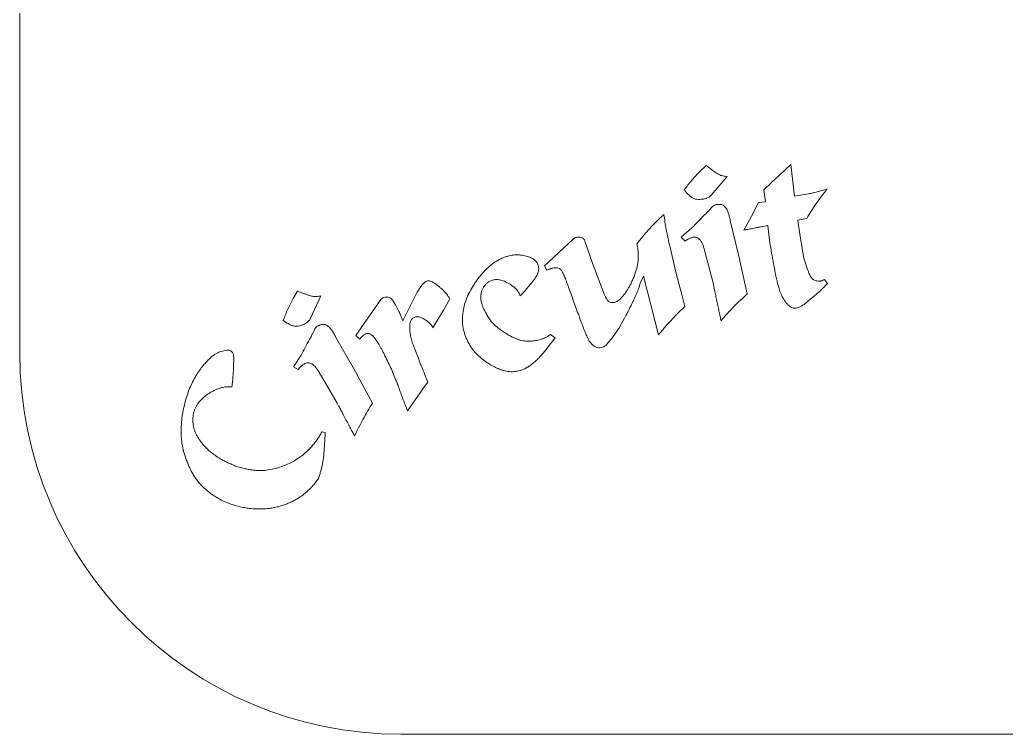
# Model space of a CAD drawing. Header units: millimetres. Extents: x -30 to 30, y -30 to 30.
# Drawn here: x -30 to -9.29, y -30 to -15 of the extents above; entities that cross this region are included whole.
import ezdxf

# ---------------------------------------------------------------- set-up
doc = ezdxf.new("R2010")
doc.units = ezdxf.units.MM

msp = doc.modelspace()

# ---------------------------------------------------------------- linework, layer by layer
at = {"color": 7, "linetype": 'Continuous', "lineweight": 15}
for p, q in [((-30, 22), (-30, -22)), ((-15.724, -18.183), (-15.595, -18.06)), ((-15.595, -18.06), (-15.514, -18.118)), ((-14.053, -18.261), (-13.934, -18.148)), ((-13.934, -18.148), (-13.814, -18.039)), ((-13.814, -18.039), (-13.737, -18.703)), ((-15.148, -18.292), (-15.486, -18.681)), ((-14.381, -18.568), (-14.218, -18.414)), ((-14.218, -18.414), (-14.053, -18.261)), ((-16.014, -18.623), (-16.052, -18.57)), ((-14.35, -18.826), (-14.381, -18.568)), ((-14.549, -18.939), (-14.496, -18.837)), ((-14.496, -18.837), (-14.35, -18.826)), ((-13.737, -18.703), (-13.444, -18.653)), ((-14.801, -19.417), (-14.601, -19.045)), ((-14.601, -19.045), (-14.549, -18.939)), ((-15.087, -19.216), (-14.911, -19.935)), ((-13.48, -19.173), (-13.668, -19.21)), ((-13.668, -19.21), (-13.658, -19.273)), ((-16.116, -19.565), (-15.893, -19.372)), ((-14.298, -19.322), (-14.438, -19.345)), ((-14.253, -19.694), (-14.298, -19.322)), ((-13.658, -19.273), (-13.612, -19.595)), ((-18.982, -20.169), (-18.389, -19.611)), ((-18.136, -19.651), (-17.964, -20.155)), ((-17.046, -19.706), (-16.93, -19.558)), ((-16.035, -19.647), (-16.116, -19.565)), ((-15.998, -19.62), (-16.035, -19.647)), ((-16.351, -19.772), (-16.225, -20.324)), ((-15.441, -20.553), (-15.614, -19.894)), ((-14.911, -19.935), (-14.73, -20.757)), ((-13.531, -20.043), (-13.522, -20.07)), ((-13.522, -20.07), (-13.465, -20.24)), ((-18.939, -20.257), (-18.982, -20.169)), ((-18.908, -20.245), (-18.939, -20.257)), ((-17.964, -20.155), (-17.873, -20.388)), ((-19.197, -20.444), (-19.283, -20.559)), ((-17.873, -20.388), (-17.731, -20.762)), ((-16.905, -20.382), (-16.968, -20.517)), ((-16.594, -21.617), (-16.905, -20.382)), ((-16.225, -20.324), (-16.098, -20.796)), ((-13.109, -20.453), (-13.045, -20.534)), ((-24.26, -20.851), (-24.17, -20.697)), ((-24.17, -20.697), (-24.076, -20.73)), ((-21.657, -20.721), (-21.631, -20.676)), ((-20.263, -20.617), (-20.301, -20.684)), ((-19.396, -20.695), (-19.495, -20.795)), ((-19.36, -20.652), (-19.396, -20.695)), ((-19.314, -20.596), (-19.36, -20.652)), ((-19.283, -20.559), (-19.314, -20.596)), ((-16.974, -20.528), (-17.007, -20.634)), ((-16.968, -20.517), (-16.974, -20.528)), ((-23.677, -20.798), (-23.895, -21.264)), ((-22.948, -21.627), (-22.42, -20.876)), ((-21.96, -21.321), (-21.657, -20.721)), ((-20.973, -20.859), (-21.039, -20.982)), ((-16.098, -20.796), (-16.037, -21.021)), ((-13.351, -20.824), (-13.469, -20.923)), ((-13.323, -20.801), (-13.351, -20.824)), ((-22.107, -21.001), (-22.044, -21.128)), ((-21.105, -21.1), (-21.328, -21.465)), ((-21.039, -20.982), (-21.105, -21.1)), ((-16.037, -21.021), (-16.187, -21.163)), ((-24.418, -21.353), (-24.47, -21.312)), ((-22.044, -21.128), (-22.032, -21.143)), ((-22.032, -21.143), (-21.96, -21.321)), ((-17.307, -21.265), (-17.409, -21.457)), ((-17.429, -21.49), (-17.561, -21.67)), ((-17.418, -21.477), (-17.429, -21.49)), ((-17.409, -21.457), (-17.418, -21.477)), ((-23.363, -21.668), (-22.996, -22.312)), ((-22.858, -21.709), (-22.948, -21.627)), ((-22.826, -21.663), (-22.858, -21.709)), ((-18.762, -21.677), (-18.935, -21.903)), ((-18.858, -21.605), (-18.762, -21.677)), ((-17.561, -21.67), (-17.674, -21.813)), ((-24.257, -22.286), (-24.096, -22.039)), ((-24.156, -22.343), (-24.257, -22.286)), ((-24.128, -22.308), (-24.156, -22.343)), ((-22.996, -22.312), (-22.596, -23.05)), ((-25.529, -22.551), (-25.548, -22.71)), ((-23.336, -23.05), (-23.683, -22.464)), ((-21.494, -22.458), (-21.437, -22.607)), ((-21.527, -22.73), (-21.611, -22.855)), ((-21.437, -22.607), (-21.527, -22.73)), ((-21.611, -22.855), (-21.734, -23.03)), ((-21.734, -23.03), (-21.861, -23.21)), ((-23.661, -23.653), (-23.586, -23.665)), ((-23.586, -23.665), (-23.598, -23.856)), ((-22, -30), (22, -30))]:
    msp.add_line(p, q, dxfattribs=at)
msp.add_arc((-22, -22), 8, 180, 270, dxfattribs=at)
for points, knots in [([(-16.052, -18.57), (-16, -18.502), (-15.897, -18.368), (-15.781, -18.244), (-15.724, -18.183)], [0, 0, 0, 0, 0.505085, 1, 1, 1, 1]), ([(-15.514, -18.118), (-15.494, -18.133), (-15.459, -18.161), (-15.408, -18.199), (-15.363, -18.227), (-15.324, -18.251), (-15.285, -18.268), (-15.243, -18.279), (-15.197, -18.288), (-15.165, -18.291), (-15.148, -18.292)], [0, 0, 0, 0, 0.176514, 0.328711, 0.458183, 0.563469, 0.660862, 0.7656, 0.87784, 1, 1, 1, 1]), ([(-15.646, -18.764), (-15.663, -18.767), (-15.699, -18.771), (-15.757, -18.774), (-15.819, -18.767), (-15.87, -18.746), (-15.908, -18.72), (-15.94, -18.694), (-15.977, -18.661), (-16.001, -18.636), (-16.014, -18.623)], [0, 0, 0, 0, 0.119638, 0.263843, 0.415707, 0.566294, 0.649756, 0.748944, 0.865609, 1, 1, 1, 1]), ([(-13.049, -18.552), (-13.09, -18.603), (-13.172, -18.704), (-13.284, -18.859), (-13.388, -19.015), (-13.45, -19.121), (-13.48, -19.173)], [0, 0, 0, 0, 0.259937, 0.51264, 0.759809, 1, 1, 1, 1]), ([(-13.444, -18.653), (-13.415, -18.648), (-13.354, -18.637), (-13.26, -18.615), (-13.157, -18.587), (-13.087, -18.564), (-13.049, -18.552)], [0, 0, 0, 0, 0.219118, 0.453223, 0.711678, 1, 1, 1, 1]), ([(-15.486, -18.681), (-15.495, -18.691), (-15.514, -18.711), (-15.551, -18.734), (-15.596, -18.752), (-15.629, -18.76), (-15.646, -18.764)], [0, 0, 0, 0, 0.215583, 0.446381, 0.706821, 1, 1, 1, 1]), ([(-15.893, -19.372), (-15.851, -19.328), (-15.765, -19.239), (-15.656, -19.13), (-15.574, -19.046), (-15.524, -18.995), (-15.488, -18.955), (-15.469, -18.932), (-15.461, -18.922)], [0, 0, 0, 0, 0.291503, 0.597223, 0.741097, 0.85503, 0.942066, 1, 1, 1, 1]), ([(-15.461, -18.922), (-15.448, -18.912), (-15.423, -18.892), (-15.392, -18.882), (-15.377, -18.878)], [0, 0, 0, 0, 0.517929, 1, 1, 1, 1]), ([(-15.377, -18.878), (-15.373, -18.877), (-15.365, -18.876), (-15.348, -18.876), (-15.325, -18.876), (-15.297, -18.876), (-15.265, -18.88), (-15.234, -18.894), (-15.205, -18.918), (-15.176, -18.95), (-15.15, -18.995), (-15.126, -19.055), (-15.105, -19.13), (-15.093, -19.186), (-15.087, -19.216)], [0, 0, 0, 0, 0.019697, 0.052262, 0.096516, 0.155102, 0.218239, 0.285242, 0.356592, 0.438633, 0.537297, 0.663952, 0.817175, 1, 1, 1, 1]), ([(-16.713, -19.316), (-16.676, -19.277), (-16.6, -19.199), (-16.52, -19.126), (-16.48, -19.089)], [0, 0, 0, 0, 0.502727, 1, 1, 1, 1]), ([(-16.48, -19.089), (-16.473, -19.14), (-16.457, -19.244), (-16.435, -19.376), (-16.413, -19.487), (-16.395, -19.576), (-16.374, -19.672), (-16.359, -19.738), (-16.351, -19.772)], [0, 0, 0, 0, 0.223109, 0.454635, 0.57772, 0.708825, 0.849824, 1, 1, 1, 1]), ([(-16.93, -19.558), (-16.91, -19.535), (-16.873, -19.491), (-16.818, -19.429), (-16.765, -19.37), (-16.73, -19.334), (-16.713, -19.316)], [0, 0, 0, 0, 0.273111, 0.531448, 0.773726, 1, 1, 1, 1]), ([(-14.438, -19.345), (-14.448, -19.347), (-14.471, -19.352), (-14.511, -19.359), (-14.559, -19.369), (-14.613, -19.38), (-14.667, -19.392), (-14.718, -19.402), (-14.762, -19.411), (-14.789, -19.415), (-14.801, -19.417)], [0, 0, 0, 0, 0.085342, 0.194129, 0.327037, 0.481987, 0.638682, 0.778585, 0.89855, 1, 1, 1, 1]), ([(-18.389, -19.611), (-18.382, -19.605), (-18.37, -19.592), (-18.347, -19.578), (-18.322, -19.569), (-18.305, -19.567), (-18.296, -19.566)], [0, 0, 0, 0, 0.256773, 0.501523, 0.746913, 1, 1, 1, 1]), ([(-18.296, -19.566), (-18.279, -19.564), (-18.244, -19.559), (-18.201, -19.575), (-18.173, -19.594), (-18.155, -19.611), (-18.143, -19.63), (-18.138, -19.644), (-18.136, -19.651)], [0, 0, 0, 0, 0.2622083, 0.5253369, 0.6568073, 0.7763717, 0.8867118, 1, 1, 1, 1]), ([(-15.869, -19.567), (-15.89, -19.573), (-15.935, -19.584), (-15.976, -19.607), (-15.998, -19.62)], [0, 0, 0, 0, 0.458966, 1, 1, 1, 1]), ([(-15.614, -19.894), (-15.62, -19.865), (-15.632, -19.812), (-15.655, -19.74), (-15.681, -19.68), (-15.71, -19.631), (-15.744, -19.596), (-15.783, -19.572), (-15.826, -19.562), (-15.854, -19.565), (-15.869, -19.567)], [0, 0, 0, 0, 0.1885101, 0.3526626, 0.4938833, 0.6144144, 0.7188516, 0.8140184, 0.9037591, 1, 1, 1, 1]), ([(-13.612, -19.595), (-13.606, -19.629), (-13.595, -19.693), (-13.581, -19.781), (-13.569, -19.852), (-13.56, -19.908), (-13.551, -19.952), (-13.544, -19.988), (-13.538, -20.018), (-13.533, -20.036), (-13.531, -20.043)], [0, 0, 0, 0, 0.230799, 0.426106, 0.583305, 0.705253, 0.801016, 0.880857, 0.947643, 1, 1, 1, 1]), ([(-17.407, -20.871), (-17.377, -20.84), (-17.319, -20.778), (-17.256, -20.69), (-17.209, -20.613), (-17.175, -20.546), (-17.139, -20.47), (-17.104, -20.387), (-17.072, -20.301), (-17.048, -20.214), (-17.03, -20.129), (-17.019, -20.045), (-17.016, -19.961), (-17.018, -19.877), (-17.028, -19.791), (-17.04, -19.735), (-17.046, -19.706)], [0, 0, 0, 0, 0.10099, 0.201264, 0.254741, 0.314579, 0.380023, 0.452342, 0.526615, 0.597477, 0.665576, 0.731694, 0.797337, 0.863481, 0.931087, 1, 1, 1, 1]), ([(-14.012, -20.779), (-14.021, -20.758), (-14.04, -20.714), (-14.064, -20.64), (-14.088, -20.555), (-14.108, -20.476), (-14.124, -20.402), (-14.138, -20.334), (-14.153, -20.254), (-14.17, -20.164), (-14.188, -20.062), (-14.209, -19.95), (-14.231, -19.826), (-14.246, -19.739), (-14.253, -19.694)], [0, 0, 0, 0, 0.0598697, 0.129332, 0.2090036, 0.2982758, 0.3505629, 0.4129691, 0.4855065, 0.5682914, 0.6612158, 0.7638044, 0.8771213, 1, 1, 1, 1]), ([(-20.054, -20.105), (-20.027, -20.088), (-19.975, -20.057), (-19.899, -20.017), (-19.825, -19.985), (-19.776, -19.969), (-19.753, -19.962)], [0, 0, 0, 0, 0.280435, 0.541639, 0.780263, 1, 1, 1, 1]), ([(-19.753, -19.962), (-19.717, -19.953), (-19.645, -19.936), (-19.534, -19.932), (-19.423, -19.945), (-19.352, -19.967), (-19.316, -19.979)], [0, 0, 0, 0, 0.251641, 0.498383, 0.745215, 1, 1, 1, 1]), ([(-19.316, -19.979), (-19.29, -19.989), (-19.243, -20.007), (-19.184, -20.049), (-19.139, -20.099), (-19.124, -20.139), (-19.117, -20.159)], [0, 0, 0, 0, 0.28996, 0.543351, 0.773862, 1, 1, 1, 1]), ([(-20.465, -20.56), (-20.447, -20.533), (-20.411, -20.48), (-20.357, -20.407), (-20.305, -20.342), (-20.238, -20.267), (-20.157, -20.185), (-20.087, -20.131), (-20.054, -20.105)], [0, 0, 0, 0, 0.159627, 0.307527, 0.442431, 0.566944, 0.794293, 1, 1, 1, 1]), ([(-19.117, -20.159), (-19.112, -20.181), (-19.103, -20.227), (-19.116, -20.299), (-19.147, -20.373), (-19.179, -20.419), (-19.197, -20.444)], [0, 0, 0, 0, 0.221923, 0.450863, 0.707042, 1, 1, 1, 1]), ([(-18.812, -20.214), (-18.818, -20.215), (-18.83, -20.218), (-18.852, -20.225), (-18.878, -20.234), (-18.897, -20.241), (-18.908, -20.245)], [0, 0, 0, 0, 0.1621979, 0.3882771, 0.666135, 1, 1, 1, 1]), ([(-18.136, -21.553), (-18.138, -21.548), (-18.143, -21.533), (-18.153, -21.508), (-18.166, -21.475), (-18.182, -21.432), (-18.2, -21.381), (-18.223, -21.323), (-18.248, -21.255), (-18.285, -21.155), (-18.332, -21.027), (-18.387, -20.875), (-18.44, -20.729), (-18.482, -20.611), (-18.514, -20.522), (-18.537, -20.463), (-18.557, -20.41), (-18.577, -20.364), (-18.596, -20.326), (-18.612, -20.293), (-18.628, -20.268), (-18.646, -20.243), (-18.673, -20.221), (-18.713, -20.207), (-18.761, -20.204), (-18.794, -20.21), (-18.812, -20.214)], [0, 0, 0, 0, 0.011624, 0.028671, 0.05153, 0.080052, 0.11424, 0.153995, 0.199415, 0.25011, 0.355849, 0.458023, 0.556097, 0.650858, 0.695207, 0.734962, 0.770916, 0.802311, 0.829186, 0.85214, 0.870894, 0.885499, 0.910396, 0.936135, 0.965419, 1, 1, 1, 1]), ([(-13.465, -20.24), (-13.457, -20.262), (-13.443, -20.301), (-13.42, -20.355), (-13.397, -20.396), (-13.374, -20.428), (-13.348, -20.452), (-13.317, -20.468), (-13.282, -20.48), (-13.256, -20.484), (-13.243, -20.485)], [0, 0, 0, 0, 0.192388, 0.354757, 0.488766, 0.59364, 0.687223, 0.784574, 0.886894, 1, 1, 1, 1]), ([(-21.631, -20.676), (-21.614, -20.651), (-21.585, -20.607), (-21.539, -20.551), (-21.5, -20.509), (-21.471, -20.494), (-21.458, -20.487)], [0, 0, 0, 0, 0.341953, 0.618362, 0.837256, 1, 1, 1, 1]), ([(-21.458, -20.487), (-21.449, -20.485), (-21.429, -20.479), (-21.395, -20.483), (-21.358, -20.495), (-21.316, -20.515), (-21.272, -20.544), (-21.223, -20.581), (-21.17, -20.626), (-21.134, -20.66), (-21.115, -20.678)], [0, 0, 0, 0, 0.071167, 0.152423, 0.245678, 0.356559, 0.486891, 0.636251, 0.808621, 1, 1, 1, 1]), ([(-20.078, -20.468), (-20.096, -20.475), (-20.133, -20.488), (-20.183, -20.52), (-20.228, -20.564), (-20.251, -20.599), (-20.263, -20.617)], [0, 0, 0, 0, 0.240073, 0.481923, 0.731621, 1, 1, 1, 1]), ([(-19.694, -20.562), (-19.712, -20.551), (-19.747, -20.529), (-19.799, -20.502), (-19.85, -20.482), (-19.899, -20.467), (-19.946, -20.458), (-19.991, -20.455), (-20.035, -20.457), (-20.064, -20.464), (-20.078, -20.468)], [0, 0, 0, 0, 0.15586, 0.301744, 0.434945, 0.558674, 0.674215, 0.786379, 0.893683, 1, 1, 1, 1]), ([(-13.243, -20.485), (-13.231, -20.486), (-13.211, -20.487), (-13.191, -20.485), (-13.182, -20.484)], [0, 0, 0, 0, 0.564573, 1, 1, 1, 1]), ([(-13.182, -20.484), (-13.171, -20.481), (-13.145, -20.474), (-13.122, -20.46), (-13.109, -20.453)], [0, 0, 0, 0, 0.441794, 1, 1, 1, 1]), ([(-21.115, -20.678), (-21.088, -20.705), (-21.034, -20.76), (-20.994, -20.826), (-20.973, -20.859)], [0, 0, 0, 0, 0.4902768, 1, 1, 1, 1]), ([(-20.7, -21.164), (-20.692, -21.114), (-20.675, -21.01), (-20.626, -20.857), (-20.556, -20.706), (-20.496, -20.609), (-20.465, -20.56)], [0, 0, 0, 0, 0.236249, 0.47989, 0.733335, 1, 1, 1, 1]), ([(-20.301, -20.684), (-20.307, -20.705), (-20.321, -20.747), (-20.326, -20.814), (-20.322, -20.885), (-20.31, -20.932), (-20.304, -20.956)], [0, 0, 0, 0, 0.235737, 0.476274, 0.73053, 1, 1, 1, 1]), ([(-19.495, -20.795), (-19.506, -20.772), (-19.527, -20.725), (-19.574, -20.663), (-19.629, -20.607), (-19.672, -20.578), (-19.694, -20.562)], [0, 0, 0, 0, 0.247868, 0.492514, 0.74177, 1, 1, 1, 1]), ([(-17.007, -20.634), (-17.022, -20.674), (-17.052, -20.754), (-17.088, -20.833), (-17.107, -20.873)], [0, 0, 0, 0, 0.491045, 1, 1, 1, 1]), ([(-15.28, -21.318), (-15.286, -21.29), (-15.298, -21.229), (-15.318, -21.132), (-15.341, -21.023), (-15.363, -20.926), (-15.38, -20.846), (-15.391, -20.79), (-15.403, -20.739), (-15.413, -20.692), (-15.421, -20.65), (-15.429, -20.614), (-15.436, -20.582), (-15.44, -20.562), (-15.441, -20.553)], [0, 0, 0, 0, 0.110459, 0.237337, 0.37998, 0.538395, 0.618842, 0.69232, 0.759832, 0.820374, 0.874775, 0.923208, 0.964673, 1, 1, 1, 1]), ([(-13.045, -20.534), (-13.067, -20.558), (-13.111, -20.604), (-13.178, -20.672), (-13.248, -20.738), (-13.298, -20.779), (-13.323, -20.801)], [0, 0, 0, 0, 0.251046, 0.498382, 0.744652, 1, 1, 1, 1]), ([(-24.47, -21.312), (-24.438, -21.233), (-24.377, -21.076), (-24.299, -20.925), (-24.26, -20.851)], [0, 0, 0, 0, 0.50502, 1, 1, 1, 1]), ([(-24.076, -20.73), (-24.053, -20.739), (-24.011, -20.757), (-23.952, -20.779), (-23.901, -20.795), (-23.857, -20.806), (-23.815, -20.81), (-23.771, -20.811), (-23.725, -20.807), (-23.693, -20.801), (-23.677, -20.798)], [0, 0, 0, 0, 0.175902, 0.329286, 0.458339, 0.563521, 0.661767, 0.765786, 0.878203, 1, 1, 1, 1]), ([(-22.42, -20.876), (-22.411, -20.867), (-22.393, -20.848), (-22.369, -20.838), (-22.358, -20.832)], [0, 0, 0, 0, 0.494492, 1, 1, 1, 1]), ([(-22.358, -20.832), (-22.34, -20.828), (-22.303, -20.818), (-22.253, -20.824), (-22.21, -20.846), (-22.178, -20.883), (-22.141, -20.935), (-22.119, -20.977), (-22.107, -21.001)], [0, 0, 0, 0, 0.161347, 0.332714, 0.436746, 0.579079, 0.765588, 1, 1, 1, 1]), ([(-17.731, -20.762), (-17.727, -20.771), (-17.719, -20.79), (-17.707, -20.821), (-17.682, -20.858), (-17.658, -20.895), (-17.627, -20.925), (-17.594, -20.938), (-17.555, -20.941), (-17.528, -20.936), (-17.514, -20.933)], [0, 0, 0, 0, 0.092757, 0.1950417, 0.3301033, 0.5209064, 0.6267152, 0.7357255, 0.8578407, 1, 1, 1, 1]), ([(-17.514, -20.933), (-17.495, -20.927), (-17.456, -20.914), (-17.424, -20.886), (-17.407, -20.871)], [0, 0, 0, 0, 0.463106, 1, 1, 1, 1]), ([(-17.107, -20.873), (-17.119, -20.899), (-17.147, -20.957), (-17.193, -21.048), (-17.247, -21.153), (-17.286, -21.226), (-17.307, -21.265)], [0, 0, 0, 0, 0.199859, 0.433232, 0.699477, 1, 1, 1, 1]), ([(-14.73, -20.757), (-14.779, -20.801), (-14.876, -20.889), (-15.016, -21.028), (-15.152, -21.17), (-15.237, -21.268), (-15.28, -21.318)], [0, 0, 0, 0, 0.252106, 0.50221, 0.751205, 1, 1, 1, 1]), ([(-13.705, -21.056), (-13.718, -21.057), (-13.744, -21.059), (-13.784, -21.049), (-13.823, -21.029), (-13.861, -20.999), (-13.9, -20.959), (-13.938, -20.908), (-13.976, -20.847), (-14, -20.803), (-14.012, -20.779)], [0, 0, 0, 0, 0.0873984, 0.1772535, 0.2749099, 0.3845465, 0.5102209, 0.6541971, 0.8167099, 1, 1, 1, 1]), ([(-20.304, -20.956), (-20.298, -20.975), (-20.285, -21.016), (-20.255, -21.08), (-20.219, -21.153), (-20.175, -21.233), (-20.12, -21.316), (-20.048, -21.394), (-19.964, -21.47), (-19.9, -21.515), (-19.866, -21.538)], [0, 0, 0, 0, 0.080645, 0.174927, 0.284207, 0.408316, 0.542635, 0.684835, 0.83648, 1, 1, 1, 1]), ([(-13.469, -20.923), (-13.491, -20.941), (-13.533, -20.974), (-13.595, -21.013), (-13.651, -21.042), (-13.688, -21.051), (-13.705, -21.056)], [0, 0, 0, 0, 0.313332, 0.581222, 0.809018, 1, 1, 1, 1]), ([(-23.895, -21.264), (-23.901, -21.276), (-23.913, -21.301), (-23.943, -21.332), (-23.98, -21.363), (-24.01, -21.379), (-24.026, -21.388)], [0, 0, 0, 0, 0.2169674, 0.4484024, 0.7086641, 1, 1, 1, 1]), ([(-21.71, -21.245), (-21.719, -21.249), (-21.736, -21.256), (-21.759, -21.273), (-21.778, -21.294), (-21.793, -21.319), (-21.804, -21.348), (-21.811, -21.381), (-21.815, -21.417), (-21.815, -21.443), (-21.815, -21.456)], [0, 0, 0, 0, 0.113058, 0.22304, 0.331905, 0.445442, 0.565944, 0.696821, 0.841007, 1, 1, 1, 1]), ([(-21.635, -21.235), (-21.648, -21.234), (-21.673, -21.232), (-21.697, -21.241), (-21.71, -21.245)], [0, 0, 0, 0, 0.487248, 1, 1, 1, 1]), ([(-21.496, -21.294), (-21.519, -21.28), (-21.562, -21.254), (-21.612, -21.241), (-21.635, -21.235)], [0, 0, 0, 0, 0.527667, 1, 1, 1, 1]), ([(-21.328, -21.465), (-21.334, -21.451), (-21.349, -21.421), (-21.386, -21.38), (-21.435, -21.336), (-21.475, -21.309), (-21.496, -21.294)], [0, 0, 0, 0, 0.185039, 0.409069, 0.678891, 1, 1, 1, 1]), ([(-20.674, -21.556), (-20.681, -21.526), (-20.696, -21.465), (-20.707, -21.369), (-20.709, -21.268), (-20.703, -21.199), (-20.7, -21.164)], [0, 0, 0, 0, 0.235332, 0.478265, 0.732975, 1, 1, 1, 1]), ([(-16.187, -21.163), (-16.203, -21.179), (-16.236, -21.211), (-16.285, -21.263), (-16.337, -21.319), (-16.409, -21.398), (-16.497, -21.496), (-16.562, -21.578), (-16.594, -21.617)], [0, 0, 0, 0, 0.109614, 0.226913, 0.352705, 0.486219, 0.751967, 1, 1, 1, 1]), ([(-24.026, -21.388), (-24.041, -21.395), (-24.075, -21.41), (-24.13, -21.428), (-24.192, -21.437), (-24.246, -21.432), (-24.29, -21.417), (-24.328, -21.401), (-24.371, -21.379), (-24.402, -21.362), (-24.418, -21.353)], [0, 0, 0, 0, 0.120582, 0.266796, 0.417044, 0.566716, 0.649836, 0.74922, 0.866053, 1, 1, 1, 1]), ([(-24.096, -22.039), (-24.067, -21.986), (-24.008, -21.877), (-23.934, -21.742), (-23.878, -21.639), (-23.845, -21.575), (-23.82, -21.528), (-23.808, -21.5), (-23.804, -21.489)], [0, 0, 0, 0, 0.292113, 0.597503, 0.740686, 0.855387, 0.942114, 1, 1, 1, 1]), ([(-23.804, -21.489), (-23.794, -21.475), (-23.776, -21.448), (-23.749, -21.432), (-23.735, -21.423)], [0, 0, 0, 0, 0.522924, 1, 1, 1, 1]), ([(-23.735, -21.423), (-23.732, -21.422), (-23.724, -21.418), (-23.709, -21.413), (-23.686, -21.408), (-23.659, -21.399), (-23.628, -21.395), (-23.593, -21.4), (-23.559, -21.414), (-23.523, -21.437), (-23.485, -21.473), (-23.445, -21.524), (-23.405, -21.591), (-23.377, -21.641), (-23.363, -21.668)], [0, 0, 0, 0, 0.019828, 0.05276, 0.097288, 0.155403, 0.219666, 0.28539, 0.356702, 0.438673, 0.538154, 0.663185, 0.817042, 1, 1, 1, 1]), ([(-21.815, -21.456), (-21.812, -21.493), (-21.808, -21.562), (-21.794, -21.647), (-21.777, -21.715), (-21.759, -21.774), (-21.735, -21.841), (-21.718, -21.889), (-21.708, -21.914)], [0, 0, 0, 0, 0.231434, 0.439602, 0.547734, 0.676382, 0.827097, 1, 1, 1, 1]), ([(-22.735, -21.594), (-22.752, -21.602), (-22.786, -21.619), (-22.812, -21.648), (-22.826, -21.663)], [0, 0, 0, 0, 0.4634244, 1, 1, 1, 1]), ([(-22.081, -22.624), (-22.119, -22.528), (-22.197, -22.335), (-22.298, -22.124), (-22.369, -21.987), (-22.401, -21.924), (-22.433, -21.867), (-22.462, -21.815), (-22.491, -21.77), (-22.516, -21.73), (-22.541, -21.695), (-22.569, -21.658), (-22.603, -21.622), (-22.647, -21.594), (-22.693, -21.582), (-22.721, -21.59), (-22.735, -21.594)], [0, 0, 0, 0, 0.242307, 0.489616, 0.54964, 0.605268, 0.656755, 0.70316, 0.745289, 0.78237, 0.81544, 0.844254, 0.892254, 0.931802, 0.965749, 1, 1, 1, 1]), ([(-20.541, -21.85), (-20.555, -21.826), (-20.584, -21.779), (-20.619, -21.705), (-20.65, -21.631), (-20.666, -21.581), (-20.674, -21.556)], [0, 0, 0, 0, 0.259373, 0.512783, 0.757666, 1, 1, 1, 1]), ([(-19.866, -21.538), (-19.837, -21.557), (-19.782, -21.593), (-19.702, -21.641), (-19.629, -21.678), (-19.562, -21.707), (-19.498, -21.727), (-19.436, -21.74), (-19.374, -21.748), (-19.293, -21.75), (-19.197, -21.744), (-19.123, -21.727), (-19.088, -21.718)], [0, 0, 0, 0, 0.126085, 0.23777, 0.336743, 0.422354, 0.500905, 0.577411, 0.65285, 0.726924, 0.869004, 1, 1, 1, 1]), ([(-19.088, -21.718), (-19.066, -21.711), (-19.023, -21.698), (-18.963, -21.672), (-18.908, -21.642), (-18.875, -21.617), (-18.858, -21.605)], [0, 0, 0, 0, 0.268115, 0.522484, 0.764048, 1, 1, 1, 1]), ([(-17.999, -21.803), (-18.01, -21.79), (-18.032, -21.766), (-18.055, -21.73), (-18.071, -21.695), (-18.088, -21.658), (-18.111, -21.61), (-18.127, -21.573), (-18.136, -21.553)], [0, 0, 0, 0, 0.178437, 0.342301, 0.442395, 0.584848, 0.770651, 1, 1, 1, 1]), ([(-26.127, -22.234), (-26.104, -22.209), (-26.061, -22.161), (-25.997, -22.099), (-25.939, -22.049), (-25.885, -22.011), (-25.832, -21.983), (-25.776, -21.962), (-25.717, -21.946), (-25.676, -21.94), (-25.656, -21.937)], [0, 0, 0, 0, 0.179798, 0.334985, 0.468533, 0.57906, 0.68084, 0.783585, 0.890054, 1, 1, 1, 1]), ([(-25.656, -21.937), (-25.646, -21.937), (-25.627, -21.936), (-25.599, -21.94), (-25.575, -21.951), (-25.561, -21.962), (-25.554, -21.967)], [0, 0, 0, 0, 0.266373, 0.518111, 0.756547, 1, 1, 1, 1]), ([(-21.708, -21.914), (-21.69, -21.962), (-21.653, -22.055), (-21.601, -22.194), (-21.548, -22.328), (-21.512, -22.415), (-21.494, -22.458)], [0, 0, 0, 0, 0.261603, 0.515659, 0.761284, 1, 1, 1, 1]), ([(-20.306, -22.11), (-20.33, -22.09), (-20.376, -22.052), (-20.438, -21.993), (-20.492, -21.925), (-20.524, -21.877), (-20.541, -21.85)], [0, 0, 0, 0, 0.270066, 0.50341, 0.735318, 1, 1, 1, 1]), ([(-18.935, -21.903), (-18.959, -21.933), (-19.006, -21.993), (-19.079, -22.075), (-19.151, -22.147), (-19.222, -22.21), (-19.294, -22.263), (-19.364, -22.307), (-19.434, -22.343), (-19.482, -22.358), (-19.505, -22.366)], [0, 0, 0, 0, 0.156795, 0.303547, 0.440021, 0.567365, 0.686357, 0.796907, 0.901437, 1, 1, 1, 1]), ([(-17.785, -21.88), (-17.805, -21.884), (-17.844, -21.89), (-17.902, -21.877), (-17.956, -21.849), (-17.984, -21.819), (-17.999, -21.803)], [0, 0, 0, 0, 0.251664, 0.487528, 0.731334, 1, 1, 1, 1]), ([(-17.674, -21.813), (-17.681, -21.821), (-17.696, -21.837), (-17.723, -21.857), (-17.753, -21.871), (-17.774, -21.877), (-17.785, -21.88)], [0, 0, 0, 0, 0.254697, 0.497831, 0.748417, 1, 1, 1, 1]), ([(-25.554, -21.967), (-25.547, -21.974), (-25.534, -21.988), (-25.518, -22.015), (-25.511, -22.047), (-25.508, -22.083), (-25.509, -22.126), (-25.509, -22.178), (-25.511, -22.239), (-25.512, -22.284), (-25.513, -22.307)], [0, 0, 0, 0, 0.082338, 0.166261, 0.257175, 0.35695, 0.475026, 0.623102, 0.797445, 1, 1, 1, 1]), ([(-19.505, -22.366), (-19.535, -22.373), (-19.595, -22.387), (-19.69, -22.391), (-19.787, -22.38), (-19.886, -22.354), (-19.988, -22.314), (-20.092, -22.26), (-20.2, -22.192), (-20.269, -22.138), (-20.306, -22.11)], [0, 0, 0, 0, 0.10583, 0.211885, 0.322293, 0.439405, 0.563513, 0.697891, 0.843183, 1, 1, 1, 1]), ([(-26.59, -23.918), (-26.597, -23.874), (-26.611, -23.782), (-26.615, -23.638), (-26.609, -23.485), (-26.591, -23.324), (-26.562, -23.162), (-26.525, -23.004), (-26.477, -22.852), (-26.421, -22.708), (-26.357, -22.573), (-26.287, -22.449), (-26.212, -22.335), (-26.155, -22.267), (-26.127, -22.234)], [0, 0, 0, 0, 0.074619, 0.154515, 0.239572, 0.330993, 0.424028, 0.514788, 0.602761, 0.689195, 0.772639, 0.852229, 0.927539, 1, 1, 1, 1]), ([(-25.513, -22.307), (-25.515, -22.348), (-25.52, -22.429), (-25.526, -22.51), (-25.529, -22.551)], [0, 0, 0, 0, 0.502453, 1, 1, 1, 1]), ([(-24.018, -22.22), (-24.037, -22.231), (-24.077, -22.256), (-24.11, -22.289), (-24.128, -22.308)], [0, 0, 0, 0, 0.454792, 1, 1, 1, 1]), ([(-23.683, -22.464), (-23.696, -22.438), (-23.722, -22.39), (-23.764, -22.327), (-23.806, -22.276), (-23.848, -22.239), (-23.891, -22.213), (-23.934, -22.201), (-23.978, -22.203), (-24.005, -22.214), (-24.018, -22.22)], [0, 0, 0, 0, 0.188535, 0.352627, 0.492942, 0.614766, 0.718711, 0.813572, 0.903924, 1, 1, 1, 1]), ([(-25.548, -22.71), (-25.576, -22.707), (-25.632, -22.701), (-25.703, -22.709), (-25.76, -22.723), (-25.809, -22.738), (-25.863, -22.759), (-25.9, -22.776), (-25.919, -22.784)], [0, 0, 0, 0, 0.220451, 0.43624, 0.551179, 0.684236, 0.833155, 1, 1, 1, 1]), ([(-22.05, -22.705), (-22.056, -22.689), (-22.066, -22.662), (-22.076, -22.635), (-22.081, -22.624)], [0, 0, 0, 0, 0.593782, 1, 1, 1, 1]), ([(-21.861, -23.21), (-21.876, -23.169), (-21.908, -23.085), (-21.958, -22.961), (-22.004, -22.834), (-22.034, -22.748), (-22.05, -22.705)], [0, 0, 0, 0, 0.246758, 0.495545, 0.746461, 1, 1, 1, 1]), ([(-25.919, -22.784), (-25.949, -22.8), (-26.006, -22.829), (-26.083, -22.879), (-26.151, -22.932), (-26.189, -22.973), (-26.208, -22.992)], [0, 0, 0, 0, 0.278486, 0.536196, 0.775344, 1, 1, 1, 1]), ([(-26.208, -22.992), (-26.222, -23.008), (-26.25, -23.041), (-26.284, -23.094), (-26.313, -23.148), (-26.336, -23.204), (-26.352, -23.263), (-26.363, -23.323), (-26.367, -23.385), (-26.366, -23.448), (-26.358, -23.513), (-26.343, -23.577), (-26.323, -23.641), (-26.295, -23.704), (-26.261, -23.768), (-26.22, -23.83), (-26.174, -23.894), (-26.139, -23.934), (-26.121, -23.954)], [0, 0, 0, 0, 0.060697, 0.119226, 0.176815, 0.233468, 0.290082, 0.346651, 0.40494, 0.464362, 0.524847, 0.586399, 0.649418, 0.71345, 0.780722, 0.850588, 0.923614, 1, 1, 1, 1]), ([(-22.971, -23.741), (-22.984, -23.715), (-23.012, -23.661), (-23.058, -23.573), (-23.11, -23.475), (-23.157, -23.387), (-23.195, -23.316), (-23.223, -23.265), (-23.247, -23.218), (-23.27, -23.176), (-23.289, -23.138), (-23.307, -23.105), (-23.322, -23.076), (-23.332, -23.059), (-23.336, -23.05)], [0, 0, 0, 0, 0.110504, 0.236532, 0.37923, 0.537457, 0.618088, 0.691901, 0.758895, 0.820215, 0.874716, 0.922797, 0.964807, 1, 1, 1, 1]), ([(-22.596, -23.05), (-22.631, -23.106), (-22.701, -23.218), (-22.797, -23.39), (-22.888, -23.564), (-22.943, -23.682), (-22.971, -23.741)], [0, 0, 0, 0, 0.2512422, 0.5022705, 0.7515043, 1, 1, 1, 1]), ([(-23.876, -23.963), (-23.855, -23.939), (-23.813, -23.89), (-23.757, -23.813), (-23.705, -23.735), (-23.676, -23.681), (-23.661, -23.653)], [0, 0, 0, 0, 0.258087, 0.509497, 0.755823, 1, 1, 1, 1]), ([(-26.521, -24.185), (-26.526, -24.17), (-26.535, -24.141), (-26.547, -24.103), (-26.557, -24.074), (-26.564, -24.05), (-26.57, -24.027), (-26.576, -23.998), (-26.584, -23.961), (-26.588, -23.933), (-26.59, -23.918)], [0, 0, 0, 0, 0.177429, 0.323116, 0.433333, 0.513361, 0.589783, 0.696987, 0.833215, 1, 1, 1, 1]), ([(-26.121, -23.954), (-26.11, -23.966), (-26.082, -23.995), (-26.052, -24.022), (-26.035, -24.037)], [0, 0, 0, 0, 0.425515, 1, 1, 1, 1]), ([(-24.261, -24.273), (-24.225, -24.252), (-24.154, -24.209), (-24.053, -24.134), (-23.96, -24.054), (-23.904, -23.993), (-23.876, -23.963)], [0, 0, 0, 0, 0.254058, 0.503461, 0.752467, 1, 1, 1, 1]), ([(-23.598, -23.856), (-23.601, -23.903), (-23.606, -23.991), (-23.616, -24.114), (-23.629, -24.218), (-23.642, -24.307), (-23.659, -24.388), (-23.679, -24.468), (-23.703, -24.55), (-23.722, -24.606), (-23.732, -24.634)], [0, 0, 0, 0, 0.178818, 0.333649, 0.466341, 0.575188, 0.674776, 0.778722, 0.88662, 1, 1, 1, 1]), ([(-26.11, -24.85), (-26.133, -24.829), (-26.177, -24.787), (-26.24, -24.718), (-26.297, -24.643), (-26.351, -24.562), (-26.4, -24.476), (-26.445, -24.384), (-26.486, -24.287), (-26.51, -24.22), (-26.521, -24.185)], [0, 0, 0, 0, 0.115924, 0.233156, 0.352417, 0.47488, 0.600389, 0.729043, 0.862461, 1, 1, 1, 1]), ([(-26.035, -24.037), (-26.007, -24.06), (-25.947, -24.11), (-25.866, -24.17), (-25.791, -24.218), (-25.726, -24.254), (-25.652, -24.291), (-25.6, -24.314), (-25.572, -24.326)], [0, 0, 0, 0, 0.201273, 0.425507, 0.549585, 0.686109, 0.835983, 1, 1, 1, 1]), ([(-25.572, -24.326), (-25.543, -24.338), (-25.485, -24.362), (-25.398, -24.391), (-25.312, -24.416), (-25.228, -24.436), (-25.145, -24.45), (-25.063, -24.46), (-24.982, -24.464), (-24.876, -24.463), (-24.742, -24.448), (-24.581, -24.411), (-24.419, -24.353), (-24.315, -24.3), (-24.261, -24.273)], [0, 0, 0, 0, 0.06987, 0.13703, 0.202566, 0.266311, 0.327851, 0.388356, 0.447582, 0.505768, 0.622335, 0.742773, 0.867919, 1, 1, 1, 1]), ([(-23.732, -24.634), (-23.751, -24.661), (-23.79, -24.716), (-23.833, -24.767), (-23.855, -24.793)], [0, 0, 0, 0, 0.490251, 1, 1, 1, 1]), ([(-23.855, -24.793), (-23.863, -24.801), (-23.878, -24.818), (-23.903, -24.841), (-23.926, -24.861), (-23.939, -24.874), (-23.944, -24.879)], [0, 0, 0, 0, 0.265107, 0.556827, 0.818287, 1, 1, 1, 1]), ([(-25.826, -25.052), (-25.853, -25.036), (-25.903, -25.006), (-25.976, -24.958), (-26.044, -24.906), (-26.088, -24.869), (-26.11, -24.85)], [0, 0, 0, 0, 0.2653684, 0.5079775, 0.7452761, 1, 1, 1, 1]), ([(-25.307, -25.239), (-25.355, -25.229), (-25.448, -25.208), (-25.581, -25.165), (-25.708, -25.115), (-25.787, -25.073), (-25.826, -25.052)], [0, 0, 0, 0, 0.262401, 0.515409, 0.761301, 1, 1, 1, 1]), ([(-23.944, -24.879), (-23.966, -24.899), (-24.009, -24.938), (-24.078, -24.992), (-24.15, -25.041), (-24.224, -25.086), (-24.303, -25.125), (-24.384, -25.161), (-24.468, -25.191), (-24.555, -25.218), (-24.644, -25.239), (-24.734, -25.255), (-24.826, -25.265), (-24.92, -25.271), (-25.015, -25.27), (-25.111, -25.266), (-25.209, -25.255), (-25.274, -25.244), (-25.307, -25.239)], [0, 0, 0, 0, 0.060125, 0.119625, 0.178718, 0.238245, 0.297996, 0.358629, 0.419597, 0.481421, 0.544043, 0.606822, 0.669977, 0.733721, 0.798718, 0.864243, 0.931434, 1, 1, 1, 1])]:
    msp.add_open_spline(points, degree=3, knots=knots, dxfattribs=at)

doc.saveas('drawing.dxf')
